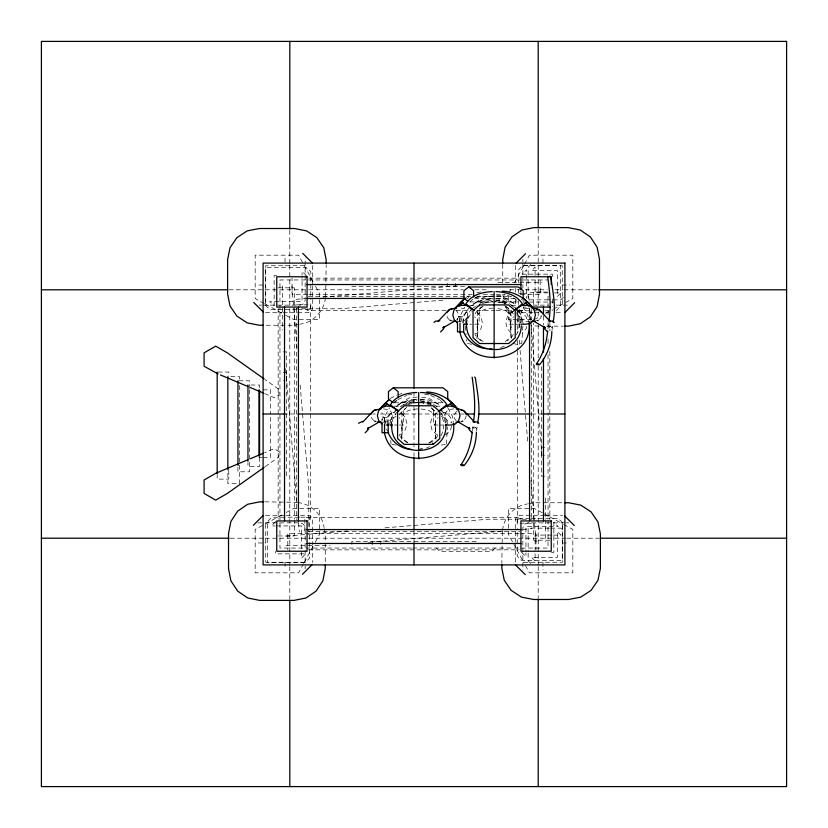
<?xml version="1.0" encoding="UTF-8"?>
<svg xmlns="http://www.w3.org/2000/svg" width="828" height="828" viewBox="0 0 828 828"><rect width="100%" height="100%" fill="white"/><g stroke="black" fill="none" stroke-linecap="round" stroke-linejoin="round"><path stroke-width="0.62" stroke-dasharray="4.14 3.1" d="M401.404 439.316L402.429 424.464L401.58 420.51L399.251 417.622M476.856 338.466L477.88 323.613L477.031 319.66L474.703 316.772M446.344 444.036L447.462 426.979M522.913 326.128L521.795 343.185L516.734 344.324L512.656 343.413M472.343 430.746L473.233 423.812M476.535 431.202L477.425 424.267M547.939 328.737L548.829 321.813M551.986 330.351L552.876 323.417M383.933 422.321L385.02 415.998L389.481 407.883M459.385 321.471L460.471 315.147L464.943 307.033M387.09 423.832L388.197 417.467L392.048 410.564M462.552 322.982L463.649 316.617L467.499 309.713L470.925 306.588M392.327 421.628L392.772 419.123L396.643 412.334M325.435 297.656C324.41 310.666 313.46 322.465 300.471 324.069M325.683 296.455L326.16 264.784M502.317 531.545L501.84 563.216M502.565 530.344C503.59 517.334 514.54 505.535 527.529 503.931M389.698 424.464L390.557 420.51L392.886 417.622L396.063 416.567M401.58 428.418L402.429 424.464M435.942 439.316L434.917 424.464L435.776 420.51L438.105 417.622M465.15 323.613L465.791 320.653M477.031 327.567L477.88 323.613M511.404 338.466L510.369 323.613L511.228 319.66L513.557 316.772M385.217 423.615L386.666 417.602L390.64 413.203L394.977 411.92M460.958 321.564L462.117 316.751L466.092 312.353L469.352 311.39M451.55 426.027L450.68 429.628L446.706 434.038L443.456 435M526.722 326.377L526.132 328.778L522.168 333.187M391.447 419.579L392.772 414.238L394.325 412.313M466.899 318.728L468.224 313.388L469.776 311.463M466.205 415.749L465.45 418.533L463.525 420.531M541.409 315.83L540.901 317.683L538.976 319.68M530.893 311.856L529.672 314.816L529.941 317.724L531.607 319.805M303.534 563.733L298.587 572.821L255.179 572.821L255.179 529.413L264.267 524.466M304.145 562.605L314.661 543.303M315.282 542.174L319.608 534.226L319.608 508.392L293.774 508.392L285.826 512.718M509.013 292.636L510.866 289.231M514.571 282.42L523.855 265.395M524.466 264.267L529.413 255.179L572.821 255.179L572.821 298.587L563.733 303.534M399.551 414.9L400.607 412.975L405.554 408.411M475.003 314.05L476.059 312.125L481.006 307.561L483.076 306.588M437.795 435.321L436.739 437.246L431.802 441.81L429.722 442.783M513.256 334.471L512.19 336.396L507.253 340.96M440.879 435.714C444.677 429.442 444.677 420.779 440.879 414.507M516.33 334.864C520.129 328.592 520.129 319.929 516.33 313.657M468.224 318.273L472.095 311.483M456.652 319.805L458.319 317.724L458.577 314.816L457.366 311.856L455.783 310.386M381.749 419.962L382.867 418.575L383.126 415.666L381.915 412.706M466.009 319.66L468.337 316.772L471.515 315.716M435.859 413.203L431.885 417.602L430.436 423.615L431.885 429.628L435.859 434.038L438.033 434.679M275.631 521.485L271.501 525.935L275.248 525.935M556.323 310.79L560.452 306.329L560.452 265.436L522.582 265.436L518.452 269.887L518.452 282.669M482.258 306.174L477.394 311.256L477.394 337.193L483.045 341.55M406.807 407.024L401.942 412.106L401.942 438.043L408.525 443.125M530.8 264.546L528.14 267.216L528.14 274.751M563.454 297.2L560.784 299.86L549.481 299.86M495.237 548.043L491.998 551.272L439.606 551.272L436.366 548.043M457.015 411.237L455.441 412.706L454.22 415.666L454.489 418.575L456.156 420.655M469.849 301.992L473.326 298.773L480.996 295.151M394.397 402.843L397.005 400.431M471.784 305.801C477.27 300.895 485.032 299.498 492.205 299.519M396.333 406.651C401.818 401.746 409.581 400.348 416.753 400.369M513.67 310.842L509.52 314.174L505.152 310.045L496.303 308.244M436.998 412.675L434.069 415.025C431.233 409.901 424.878 409.27 419.661 408.97M521.247 299.674L523.182 298.183M394.263 402.025L396.198 400.524M505.215 341.55L510.866 337.193L510.866 311.256L506.001 306.174M428.821 443.125L435.414 438.043L435.414 412.106L430.55 407.024M265.198 466.619L278.881 456.932L278.881 451.446L274.13 448.704L264.587 452.73M472.095 308.575L476.11 306.018M534.226 319.608L541.036 315.903M545.58 313.429L552.39 309.713M553.518 309.092L562.605 304.145M265.395 523.855L284.697 513.339M479.847 303.11L485.394 300.171L492.66 298.39M465.615 297.573L472.26 294.292M466.795 298.608L468.886 297.573M390.164 398.423L396.798 395.142M397.875 399.624L406.641 395.484M500.578 347.791L505.98 345.286M426.203 448.145L429.442 446.634M408.09 404.478L417.478 402.47M480.54 303.265L485.187 301.413L492.608 300.046M482.455 303.348L492.929 301.568L485.715 302.634M405.927 404.54L410.264 403.143L417.478 402.418M513.484 311.711L511.311 312.353L507.336 316.751L505.887 322.765L507.336 328.778L511.311 333.187L513.484 333.829M474.775 333.829L476.949 333.187L480.913 328.778L482.372 322.765L480.913 316.751L476.949 312.353L474.775 311.711M399.324 434.679L401.487 434.038L405.461 429.628L406.921 423.615L405.461 417.602L401.487 413.203L399.324 412.561M476.793 292.874L481.358 291.725M397.906 394.594L403.619 393.155M417.209 399.241L409.943 401.021L400.39 406.507L409.736 402.263L417.157 400.897M445.329 444.263L441.283 445.174L437.194 444.263M299.26 324.297L294.395 325.249L264.37 325.249M528.74 503.703L533.605 502.751L563.63 502.751M407.738 394.966L412.603 394.263M419.962 448.993L422.352 448.641M418.689 449.521L422.404 448.983M492.546 296.238L484.742 297.024L472.943 303.959L484.525 298.97L492.111 298.339M493.146 308.119C487.92 308.42 481.565 309.051 478.739 314.174L474.589 310.842M417.095 397.088L409.291 397.875L397.492 404.809L409.073 399.82L416.66 399.189M417.695 408.97C412.468 409.27 406.113 409.901 403.288 415.025L399.137 411.692M296.145 299.332L305.149 298.577M323.137 297.076L459.385 285.67M442.939 300.16L340.111 308.772L296.145 308.772M475.075 297.48L504.635 294.996M518.773 293.816L521.34 293.598M522.634 293.495L541.905 291.88M286.095 536.12L347.781 530.955M385.061 527.84L487.889 519.228L531.855 519.228M368.615 542.33L504.863 530.924M522.851 529.423L531.855 528.668M304.331 265.736L265.736 265.736L265.736 304.331M523.669 265.736L562.264 265.736L562.264 304.331M276.645 275.631L274.151 275.631L274.151 305.594L269.7 301.464L302.065 301.464L302.065 276.5M308.834 278.156L519.508 278.156M414 279.957L279.957 279.957L279.957 411.423M415.294 279.957L548.043 279.957M497.938 282.441L541.905 282.441M259.029 285.029L265.736 285.029M562.264 285.029L569.716 285.029M351.859 286.56L467.261 286.56M278.156 287.813L294.302 287.813L294.302 519.166M228.994 289.8L263.925 289.8M265.219 289.8L463.162 289.8M474.806 289.8L489.037 289.8M509.737 289.8L520.087 289.8M525.262 289.8L547.205 289.8M554.936 289.8L562.657 289.8M563.94 289.8L598.696 289.8M547.36 292.036L533.698 292.036L533.698 304.963M554.47 292.905L560.929 292.905L557.379 296.455L557.379 270.621L531.545 270.621L535.095 267.071L535.095 277.401M307.55 294.302L292.036 294.302L292.036 278.156M308.834 294.302L471.691 294.302M483.324 294.302L494.947 294.302M496.241 294.302L505.287 294.302M520.802 294.302L540.187 294.302L540.187 278.156M308.358 296.579L470.439 296.579M476.866 296.579L494.875 296.579M496.169 296.579L511.6 296.579M474.558 298.442L514.499 298.442M548.229 299.86L528.14 299.86L528.14 276.003M470.025 301.92L518.349 301.92L514.933 298.773L507.253 295.151M529.03 302.065L556.499 302.065M296.579 304.818L310.49 304.818L310.49 520.926L307.954 520.926M259.205 305.139L261.741 305.139M263.014 305.139L299.767 305.139L302.365 304.476L304.321 302.634L305.139 300.088L305.139 257.943M533.025 305.139L548.353 305.139M556.012 305.139L570.057 305.139M469.631 305.315L476.938 305.315M511.321 305.315L518.618 305.315M523.462 307.064L526.36 307.074M529.351 308.047L523.845 308.854L521.536 311.245L520.636 314.568L521.371 317.942L523.565 320.457L526.608 321.45L531.421 321.45M296.724 309.548L269.887 309.548L265.436 305.418L265.436 267.547L306.329 267.547L310.79 271.677L310.79 299.446M298.008 309.548L310.79 309.548L310.79 300.709M446.002 310.49L307.074 310.49L307.074 307.954M456.29 310.49L470.439 310.49M476.866 310.49L494.875 310.49M496.169 310.49L511.6 310.49M518.038 310.49L523.182 310.49L523.182 307.954M518.452 310.79L532.342 310.79M533.605 310.79L537.393 310.79M544.959 310.79L552.535 310.79M265.509 312.715L281.986 312.715M283.259 312.715L307.343 312.715L309.941 312.042L311.887 310.21L312.715 307.654L312.715 285.95M533.118 312.715L520.346 312.715L517.79 311.887L515.958 309.941M534.391 312.715L539.504 312.715M545.89 312.715L548.436 312.715M556.105 312.715L562.491 312.715M531.638 319.608L508.392 319.608L508.392 307.985M456.839 321.45L461.651 321.45L464.694 320.457L466.878 317.942L467.623 314.568L466.713 311.245L464.404 308.854L461.32 308.047M469.818 324.183L471.66 324.183M474.754 324.183L479.112 324.183L479.112 306.702M513.505 324.183L509.137 324.183L509.137 306.702M515.678 324.183L518.442 324.183M539.018 326.16L531.545 325.683M546.656 326.16L563.216 326.16M283.331 351.859L286.56 351.859L286.56 476.141M218.137 372.051L228.787 372.051L228.787 375.922M283.331 372.434L286.56 372.434L286.56 380.745L283.331 380.745M230.753 376.554L239.468 376.554L239.468 380.425M238.909 380.808L249.559 380.808L249.559 388.498M250.863 385.02L259.578 385.02L259.578 388.901M263.035 389.843L270.59 389.843L270.59 414.021M394.573 402.77L442.897 402.77M394.18 406.165L401.487 406.165M435.87 406.165L443.166 406.165M383.457 408.897L388.953 409.705L391.261 412.096L392.172 415.418L391.427 418.792L389.243 421.307L383.788 422.301M453.889 408.897L448.393 409.705L446.085 412.096L445.185 415.418L445.919 418.792L448.103 421.307L451.156 422.301M283.331 414L296.631 414M372.724 414L375.301 414M380.466 414L395.939 414M397.233 414L416.577 414M417.871 414L437.215 414M438.509 414L464.301 414M531.369 414L544.669 414M394.366 425.033L397.119 425.033M399.303 425.033L403.66 425.033L403.66 407.552M438.053 425.033L433.686 425.033L433.686 407.552M440.227 425.033L442.99 425.033M544.669 447.255L541.44 447.255L541.44 455.566L544.669 455.566M258.978 457.294L261.876 457.294M263.035 457.294L270.59 457.294L270.59 415.294M544.669 476.141L541.44 476.141L541.44 364.537M264.784 501.84L296.455 502.317M265.509 515.285L284.666 515.285M285.95 515.285L307.654 515.285L310.21 516.113L312.042 518.059L312.715 520.657L312.715 544.741M544.741 515.285L520.657 515.285L518.059 515.958L516.113 517.79L515.285 520.346L515.285 542.05M546.014 515.285L562.491 515.285M299.446 517.21L271.677 517.21L267.547 521.671L267.547 562.564L305.418 562.564L309.548 558.113L309.548 531.276M300.709 517.21L309.548 517.21L309.548 529.992M411.588 517.51L304.818 517.51L304.818 531.421M412.872 517.51L520.926 517.51L520.926 520.046M529.992 518.452L517.21 518.452L517.21 527.291M531.276 518.452L558.113 518.452L562.564 522.582L562.564 560.452L521.671 560.452L517.21 556.323L517.21 528.554M257.943 522.861L300.088 522.861L302.634 523.679L304.476 525.635L305.139 528.233L305.139 564.986M564.986 522.861L528.233 522.861L525.635 523.524L523.679 525.366L522.861 527.912L522.861 570.057M566.259 522.861L568.795 522.861M531.421 523.182L517.51 523.182L517.51 416.412M276.5 525.935L301.464 525.935L301.464 558.3L305.594 553.849L275.631 553.849L275.631 551.355M549.481 528.14L528.14 528.14L528.14 551.997M550.734 528.14L560.784 528.14L563.454 530.8M308.678 531.421L519.642 531.421M519.166 533.698L287.813 533.698L287.813 549.844M520.45 533.698L535.964 533.698L535.964 549.844M551.893 535.095L535.095 535.095L535.095 549.306M553.187 535.095L560.929 535.095L557.379 531.545L557.379 557.379L531.545 557.379L535.095 560.929L535.095 550.599M278.156 535.964L294.302 535.964L294.302 520.45M230.287 538.2L263.925 538.2M265.219 538.2L565.369 538.2M566.662 538.2L599.006 538.2M549.844 540.187L533.698 540.187L533.698 323.055M476.141 541.44L351.859 541.44L351.859 544.669M258.284 542.971L265.736 542.971M562.264 542.971L568.971 542.971M286.095 545.559L330.061 545.559M411.423 548.043L279.957 548.043L279.957 412.706M412.706 548.043L548.043 548.043L548.043 416.577M308.492 549.844L519.166 549.844M551.355 552.369L553.849 552.369L553.849 522.406L558.3 526.536L525.935 526.536L525.935 551.5M304.331 562.264L265.736 562.264L265.736 523.669M523.669 562.264L562.264 562.264L562.264 523.669M496.138 298.339L503.734 298.97L515.316 303.959L503.517 297.024L495.703 296.238M420.686 399.189L428.273 399.82L439.865 404.809L428.066 397.875L420.251 397.088M419.879 402.418L427.093 403.143L431.429 404.54M502.544 302.634L495.33 301.62L505.794 303.348M419.879 402.47L429.256 404.478M495.796 300.036L500.578 300.73L505.98 303.234M420.345 400.887L425.126 401.58L431.605 404.592M424.754 394.263L429.608 394.966M495.651 300.046L503.072 301.413L507.719 303.265M420.2 400.897L427.621 402.263L433.427 404.581M297.656 502.565C310.666 503.59 322.465 514.54 324.069 527.529M471.515 344.324L466.454 343.185L466.267 339.646M392.017 444.263L396.063 445.174M495.599 298.39L502.855 300.171L508.413 303.11M420.148 399.241L427.403 401.021L436.967 406.507L434.307 405.058M518.908 311.39L522.168 312.353L526.132 316.751L527.301 321.564M442.369 411.92L446.706 413.203L450.68 417.602L452.14 423.615M516.734 315.716L519.922 316.772L522.251 319.66L523.099 323.613M441.283 416.567L444.47 417.622L446.799 420.51L447.648 424.464M264.587 393.559L274.13 397.575L278.881 394.832L278.881 389.346L265.198 379.669M505.183 306.588L507.253 307.561L512.19 312.125L513.256 314.05M430.705 395.484L439.482 399.624M407.624 442.783L405.554 441.81L400.607 437.246L399.551 435.321M264.267 303.534L255.179 298.587L255.179 255.179L298.587 255.179L303.534 264.267M265.395 304.145L284.697 314.661M285.826 315.282L293.774 319.608L319.608 319.608L319.608 293.774L315.282 285.826M542.174 512.718L534.226 508.392L508.392 508.392L508.392 534.226L512.718 542.174M543.303 513.339L562.605 523.855M563.733 524.466L572.821 529.413L572.821 572.821L529.413 572.821L524.466 563.733M509.417 303.752L512.418 305.656M512.149 306.018L516.165 308.575M516.941 320.301L521.992 323.748M481.006 340.96L476.059 336.396L475.003 334.471M306.515 275.631L302.065 271.501L302.065 275.248M440.351 400.431L442.959 402.843M431.802 408.411L436.739 412.975L437.795 414.9M521.485 552.369L525.935 556.499L525.935 552.752M530.8 563.454L528.14 560.784L528.14 553.249M449.283 319.68L447.348 317.683L446.851 315.83M373.832 420.531L371.896 418.533L371.141 415.749M389.056 432.278L386.666 429.628L386.086 427.227M518.483 311.463L520.025 313.388L521.361 318.728L521.361 323.438M443.032 412.313L444.574 414.238L445.909 419.579L445.909 423.108M505.121 306.557L511.88 316.855M516.713 312.456L520.025 318.273L521.361 325.787M440.703 412.334L444.574 419.123L445.692 425.385M523.317 307.033L527.788 315.147L528.875 321.471M447.865 407.883L452.336 415.998L453.413 422.321M513.339 543.303L523.855 562.605M304.145 265.395L314.661 284.697M522.861 299.767L523.524 302.365M510.369 323.613L511.228 327.567M434.917 424.464L435.776 428.418M502.751 294.395L504.883 305.335M324.297 528.74L325.249 533.605L325.249 563.63M528.668 296.145L529.206 302.572M529.744 308.999L530.717 320.571M530.82 321.854L542.33 459.385M519.228 340.111L519.663 345.255M520.087 350.399L527.84 442.939M530.955 480.219L536.12 541.905M291.88 286.095L297.045 347.781M300.16 385.061L308.772 487.889L308.772 531.855M285.67 368.615L297.076 504.863M298.577 522.851L299.332 531.855M465.346 326.128L466.009 334.916M390.816 440.496L391.002 444.036M552.369 276.645L552.369 274.151L522.406 274.151L526.536 269.7L526.536 298.328M552.369 299.053L552.369 306.515M549.844 321.761L549.844 330.807M549.844 351.486L549.844 519.508M548.043 314.754L548.043 292.843L535.095 292.905L535.095 278.694M548.043 322.485L548.043 328.933M548.043 339.242L548.043 344.396M548.043 354.715L548.043 415.294M545.559 497.938L545.559 541.905M543.468 316.079L543.468 325.104M542.971 259.029L542.971 265.736M542.971 562.264L542.971 569.716M538.2 228.994L538.2 263.925M538.2 265.219L538.2 305.325M538.2 311.794L538.2 318.262M538.2 324.731L538.2 358.369M538.2 366.131L538.2 565.369M538.2 566.662L538.2 597.712M531.421 309.641L531.421 319.939M531.421 325.083L531.421 519.322M529.558 308.347L529.558 322.527M522.861 259.205L522.861 261.741M522.861 263.014L522.861 288.361M520.936 290.649L520.936 294.654M519.228 309.082L519.228 329.772M518.452 289.055L518.452 292.895M518.452 300.564L518.452 304.394M517.51 310.935L517.51 332.794M517.51 340.515L517.51 349.519M517.51 350.803L517.51 415.128M515.285 265.509L515.285 281.986M515.285 288.33L515.285 292.129M515.285 299.736L515.285 307.343M515.285 543.334L515.285 562.491M508.392 296.362L508.392 302.82M502.751 264.37L502.751 283.135M463.649 322.982L463.649 316.617L457.491 316.617L457.491 320.436M459.985 316.617L459.985 321.709M455.566 283.331L455.566 286.56M447.255 283.331L447.255 286.56M414 285.018L414 296.631M414 392.068L414 447.534M414 452.699L414 456.559M414 531.369L414 542.982M388.197 423.832L388.197 417.467L382.039 417.467L382.039 421.286M384.534 417.467L384.534 423.832M380.745 541.44L380.745 544.669M372.434 541.44L372.434 544.669M312.715 265.509L312.715 284.666M312.715 546.014L312.715 562.491M305.139 566.259L305.139 568.795M296.579 308.678L296.579 519.642M289.8 230.287L289.8 263.925M289.8 265.219L289.8 565.369M289.8 566.662L289.8 599.006M285.029 258.284L285.029 265.736M285.029 562.264L285.029 568.971M282.441 286.095L282.441 330.061M278.156 308.492L278.156 519.166M259.578 457.346L259.578 466.392L247.955 466.392L247.955 462.51M249.559 389.771L249.559 471.805L237.946 471.805L237.946 466.681M239.468 385.579L239.468 483.614L227.855 483.614L227.855 469.424M228.787 470.087L228.787 479.112L217.174 479.112L217.174 475.241M550.589 326.325L548.24 326.429L549.927 328.136L552.286 328.043L550.589 326.325M475.137 427.176L472.788 427.279L474.475 428.987L476.835 428.894L475.137 427.176"/><path stroke-width="1.24" d="M472.188 431.905C471.153 443.622 467.716 455.131 460.906 464.839L461.714 465.657L464.146 465.553C471.805 456.104 476.214 444.429 476.39 432.361M473.523 421.504C475.841 406.776 474.227 391.82 472.157 377.154M477.57 423.108C480.892 408.307 477.383 392.751 475.386 377.868L474.579 377.05M547.65 331.055C546.604 342.771 543.168 354.28 536.358 363.989L537.165 364.806L539.597 364.703C547.256 355.253 551.665 343.579 551.841 331.51M548.974 320.653C551.303 305.925 549.678 290.97 547.608 276.304M553.032 322.258C556.344 307.457 552.835 291.901 550.837 277.018L550.03 276.2M445.909 424.288C448.155 459.219 388.57 459.074 391.882 424.133M521.361 325.787C519.56 361.153 461.072 355.367 466.899 319.908M470.552 310.5L472.095 308.575M395.101 411.35L396.643 409.425M447.213 312.084L449.697 309.382L456.507 308.047M371.762 412.934L374.246 410.233L381.046 408.897M438.167 321.264L448.879 309.931L452.109 308.761M362.716 422.114L373.428 410.781L376.657 409.612M461.02 302.034L454.8 308.554L464.715 298.494L461.02 302.034L472.819 309.413M385.569 402.884L379.338 409.405L389.264 399.344L385.569 402.884L397.368 410.264M459.706 305.811L463.256 302.21M384.254 406.662L386.914 403.96M253.368 525.252L262.849 515.772M516.134 263.107L525.511 253.73M302.489 574.27L311.866 564.893M565.151 312.228L574.632 302.748M433.22 444.377L439.771 438.571L439.771 411.588L433.22 405.772L404.126 405.772L397.585 411.588L397.585 438.571L404.126 444.377L433.22 444.377L432.64 443.125M514.095 310.5L522.375 303.855C516.858 294.934 505.836 291.953 495.941 291.632M438.209 411.692L446.913 404.706C441.407 395.784 430.374 392.803 420.479 392.482M433.986 322.423L435.538 321.181L439.885 320.809M440.589 331.935L443.684 328.788L443.922 326.636L442.835 327.981L454.945 320.922M358.534 423.274L362.509 421.4M365.138 432.785L368.222 429.639L368.46 427.486L367.384 428.832L379.493 421.773M523.182 298.183L523.182 290.69L518.349 286.954L468.751 286.954L463.918 290.69L463.918 298.183L467.789 301.175M447.731 399.034L447.731 391.541L442.897 387.804L393.3 387.804L388.467 391.541L388.467 399.034L393.3 402.77M264.153 467.365L227.327 493.436L215.715 500.143L204.092 493.436L204.092 480.023L215.715 473.316L247.903 459.757M515.44 309.413L527.239 302.034L533.46 308.554C525.946 298.587 514.902 291.487 502.192 291.156M439.989 410.264L451.788 402.884L458.008 409.405C450.494 399.438 439.451 392.337 426.741 392.006M250.284 458.753L263.397 453.226M536.927 320.643L538.293 320.291M535.385 321.047L531.421 321.45M459.933 421.897L455.969 422.301M461.465 421.493L462.842 421.141M459.819 331.593C467.127 370.768 532.89 363.306 529.082 322.734M384.368 432.444C391.675 471.618 457.439 464.156 453.63 423.584M548.374 320.809L552.711 321.181L554.263 322.423M492.318 291.632C482.424 291.953 471.401 294.934 465.885 303.855L474.165 310.5M416.867 392.482C406.972 392.803 395.95 395.784 390.433 404.706L398.713 411.35M536.358 363.989L538.78 363.885M460.906 464.839L463.328 464.736M307.064 284.532L520.936 284.532M41.4 289.8L227.7 289.8M598.696 289.8L786.6 289.8M307.064 298.442L465.533 298.442M467.137 305.315L461.248 305.315L456.963 306.702L453.879 310.252L452.844 315.002L454.117 319.691L457.366 323.044M521.112 305.315L527.001 305.315L531.297 306.702L534.37 310.252L535.416 315.002L534.143 319.691L530.893 323.044L526.536 324.183L520.76 324.183M531.038 307.064L549.978 307.064M531.752 308.047L538.562 309.382L541.046 312.084M456.839 321.45L452.875 321.047M464.053 324.183L467.499 324.183M263.128 325.249L259.371 325.249L247.21 322.879L236.911 316.12L230.018 306.008L227.607 294.075L227.607 259.692L230.018 247.758L236.911 237.646L247.21 230.888L259.371 228.518L294.395 228.518L306.557 230.888L316.855 237.646L323.748 247.758L326.16 259.692L326.16 263.511M564.489 326.16L568.308 326.16L580.242 323.748L590.354 316.855L597.112 306.557L599.482 294.395L599.482 259.371L597.112 247.21L590.354 236.911L580.242 230.018L568.308 227.607L533.925 227.607L521.992 230.018L511.88 236.911L505.121 247.21L502.751 259.371L502.751 263.128M487.04 348.66C476.814 348.195 467.437 341.405 463.649 331.904L457.491 331.904L457.491 322.982M489.431 349.002L492.205 349.002M391.685 406.165L385.796 406.165L381.511 407.552L378.427 411.102L377.392 415.853L378.665 420.541L381.915 423.895M445.661 406.165L451.55 406.165L455.845 407.552L458.919 411.102L459.964 415.853L458.691 420.541L455.441 423.895L451.084 425.033L445.309 425.033M456.3 408.897L458.712 408.897L463.763 410.823M263.097 414L285.018 414M297.914 414L371.441 414M465.595 414L474.62 414M478.491 414L530.086 414M542.982 414L564.903 414M381.377 422.301L377.423 421.897M386.262 425.033L388.601 425.033M390.081 425.033L392.048 425.033M411.588 449.511C401.352 449.045 391.986 442.255 388.197 432.754L382.039 432.754L382.039 422.559M263.511 501.84L259.692 501.84L247.758 504.252L237.646 511.145L230.888 521.443L228.518 533.605L228.518 568.629L230.888 580.79L237.646 591.088L247.758 597.982L259.692 600.393L294.075 600.393L306.008 597.982L316.12 591.088L322.879 580.79L325.249 568.629L325.249 564.872M564.872 502.751L568.629 502.751L580.79 505.121L591.088 511.88L597.982 521.992L600.393 533.925L600.393 568.308L597.982 580.242L591.088 590.354L580.79 597.112L568.629 599.482L533.605 599.482L521.443 597.112L511.145 590.354L504.252 580.242L501.84 568.308L501.84 564.489M307.064 529.558L520.936 529.558M41.4 538.2L228.994 538.2M600.3 538.2L786.6 538.2M307.064 543.468L520.936 543.468M449.966 320.291L451.332 320.643M374.515 421.141L375.881 421.493M536.151 308.761L539.38 309.931L550.082 321.264M460.699 409.612L463.928 410.781L474.63 422.114L472.923 421.659L477.259 422.032L478.812 423.274M218.095 373.966L204.092 366.255L204.092 352.842L215.715 346.135L227.327 352.842L264.153 378.924M220.476 374.97L247.903 386.521M250.284 387.525L263.397 393.052M533.304 320.922L545.424 327.981L544.338 326.636L544.576 328.788L547.67 331.935M457.853 421.773L469.973 428.832L468.886 427.486L469.124 429.639L472.219 432.785M468.751 286.954L473.585 290.69L473.585 296.931M393.3 387.804L398.133 391.541L398.133 397.782M445.567 405.254L447.306 406.869M522.644 297.573L527.239 302.034M447.192 398.423L451.788 402.884M302.748 253.368L312.228 262.849M564.893 516.134L574.27 525.511M253.73 302.489L263.107 311.866M515.772 565.151L525.252 574.632M525.004 302.21L528.554 305.811M450.442 403.96L453.102 406.662M464.373 411.526L465.595 412.934M516.165 308.575L517.707 310.5M440.703 409.425L442.255 411.35M551.241 284.335L551.241 276.759L520.936 276.759L520.936 289.386M543.468 307.064L543.468 314.795M543.468 326.387L543.468 352.159M543.468 358.596L543.468 520.936M538.2 41.4L538.2 227.7M538.2 599.006L538.2 786.6M529.558 322.527L529.558 520.936M494.13 291.632L494.13 350.14M494.13 351.393L494.13 358.006M463.649 324.255L463.649 331.904M459.985 322.982L459.985 331.904M418.678 392.482L418.678 450.991M418.678 452.243L418.678 458.857M414 263.097L414 285.018M414 297.914L414 388.208M414 457.853L414 530.086M414 542.982L414 564.903M391.447 421.938L391.447 426.637M388.197 423.832L388.197 432.754M384.534 423.832L384.534 432.754M298.442 307.064L298.442 520.936M289.8 41.4L289.8 228.994M289.8 600.3L289.8 786.6M284.532 307.064L284.532 520.936M259.578 390.185L259.578 456.052M258.978 389.843L258.978 456.021M247.955 385.02L247.955 461.217M237.946 380.808L237.946 465.398M227.855 376.554L227.855 469.424M217.174 372.051L217.174 473.958M479.588 304.921L473.036 310.738L473.036 337.72L479.588 343.527L508.671 343.527L515.223 337.72L515.223 310.738L508.671 304.921L479.588 304.921M786.6 41.4L41.4 41.4L41.4 786.6L786.6 786.6L786.6 41.4M564.903 263.097L263.097 263.097L263.097 564.903L564.903 564.903L564.903 263.097M307.064 276.759L276.759 276.759L276.759 307.064L307.064 307.064L307.064 276.759M307.064 520.936L276.759 520.936L276.759 551.241L307.064 551.241L307.064 520.936M551.241 520.936L520.936 520.936L520.936 551.241L551.241 551.241L551.241 520.936"/></g></svg>
